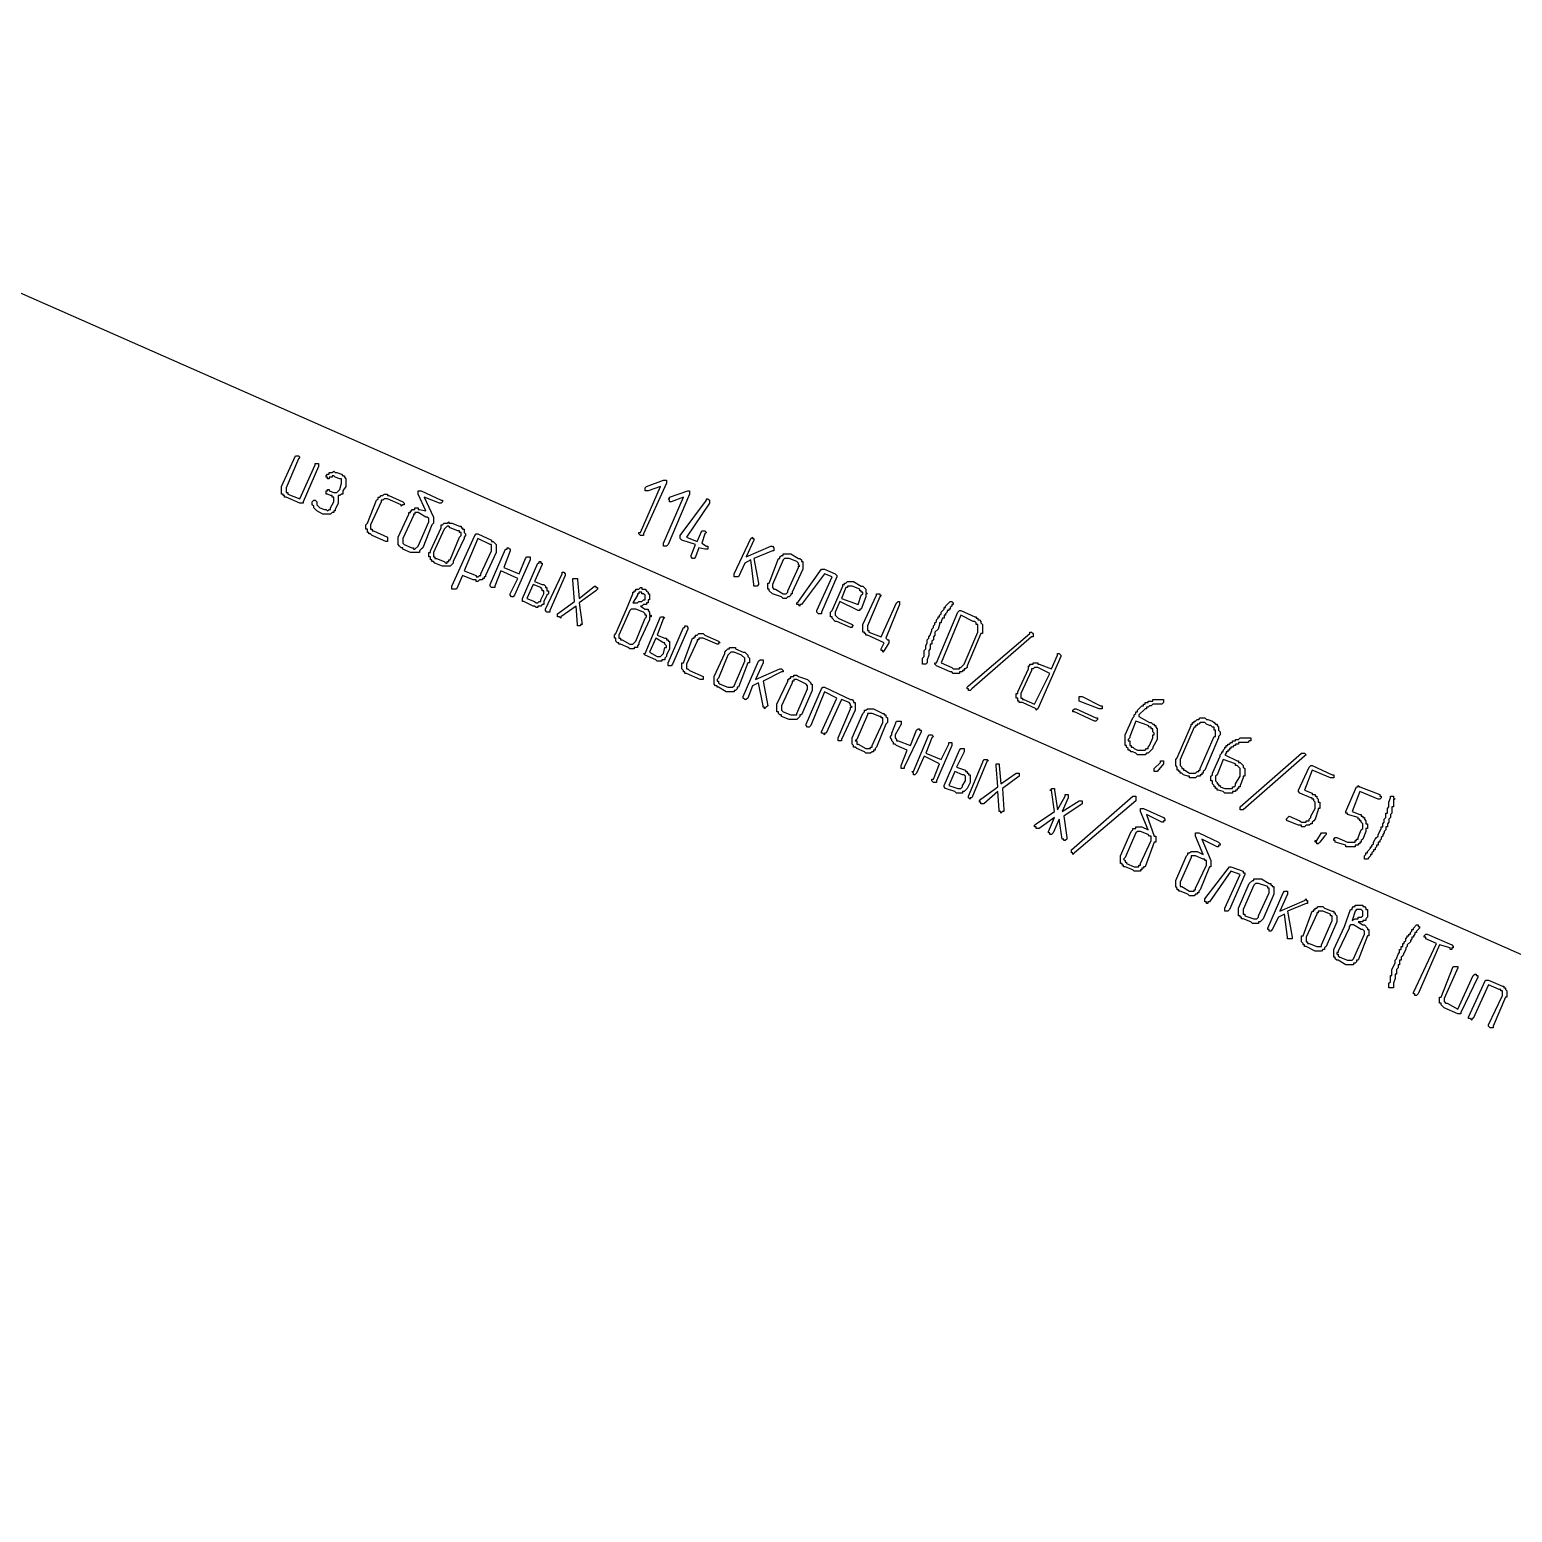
# Model space of a CAD drawing. Header units: millimetres. Extents: x 1 to 1188, y 1 to 840.
# Drawn here: x 373.9 to 435.3, y 490.7 to 552.1 of the extents above; entities that cross this region are included whole.
import ezdxf

# ---------------------------------------------------------------- set-up
doc = ezdxf.new("R2010")
doc.units = ezdxf.units.MM
doc.layers.add('GEOMETRY', color=7, linetype='Continuous')

msp = doc.modelspace()

# ---------------------------------------------------------------- linework, layer by layer
at = {"layer": 'GEOMETRY'}
msp.add_lwpolyline([(339.097, 556.394), (488.068, 490.735)], dxfattribs=at)
for points in [[(385.198, 532.581), (385.198, 532.518), (385.071, 532.518), (384.5, 532.772), (384.435, 532.772), (384.435, 532.835), (384.372, 532.835), (384.372, 532.898), (384.309, 532.898), (384.309, 533.217), (384.881, 534.486), (385.007, 534.486), (385.071, 534.423), (385.007, 534.359), (384.5, 533.153), (384.5, 532.963), (384.564, 532.963), (384.564, 532.898), (385.071, 532.708), (385.706, 534.106), (385.706, 534.169), (385.833, 534.169), (385.833, 534.042)], [(386.658, 532.772), (386.658, 532.518), (386.531, 532.264), (386.531, 532.201), (386.468, 532.201), (386.468, 532.138), (386.405, 532.138), (386.341, 532.073), (386.023, 532.073), (385.769, 532.201), (385.643, 532.328), (385.643, 532.391), (385.579, 532.455), (385.579, 532.581), (385.643, 532.645), (385.706, 532.645), (385.769, 532.581), (385.769, 532.455), (385.896, 532.328), (386.088, 532.264), (386.151, 532.264), (386.214, 532.201), (386.278, 532.264), (386.341, 532.264), (386.341, 532.328), (386.468, 532.581), (386.468, 532.772), (386.405, 532.772), (386.405, 532.835), (386.341, 532.835), (386.214, 532.898), (386.151, 532.898), (386.151, 533.027), (386.214, 533.027), (386.214, 533.09), (386.278, 533.09), (386.278, 533.027), (386.468, 532.963), (386.595, 532.963), (386.722, 533.09), (386.785, 533.344), (386.785, 533.534), (386.722, 533.534), (386.531, 533.597), (386.468, 533.66), (386.405, 533.66), (386.405, 533.597), (386.278, 533.597), (386.278, 533.534), (386.214, 533.534), (386.214, 533.597), (386.151, 533.597), (386.151, 533.66), (386.214, 533.725), (386.278, 533.725), (386.278, 533.789), (386.405, 533.789), (386.468, 533.852), (386.531, 533.789), (386.595, 533.789), (386.785, 533.725), (386.848, 533.66), (386.913, 533.66), (386.913, 533.597), (386.977, 533.534), (386.977, 533.217), (386.848, 533.027), (386.848, 532.898), (386.785, 532.898), (386.722, 532.835), (386.658, 532.835)], [(390.595, 531.946), (390.595, 531.693), (390.532, 531.629), (390.152, 530.677), (390.088, 530.614), (390.023, 530.55), (390.023, 530.485), (389.643, 530.485), (389.326, 530.614), (389.326, 530.677), (389.263, 530.677), (389.198, 530.74), (389.135, 530.804), (389.135, 531.121), (389.58, 532.073), (389.58, 532.138), (389.643, 532.138), (389.643, 532.201), (389.706, 532.201), (389.706, 532.264), (389.833, 532.264), (389.833, 532.328), (389.96, 532.328), (389.96, 532.264), (390.023, 532.264), (390.278, 532.201), (389.96, 532.898), (389.96, 533.027), (390.088, 533.027), (390.914, 532.645), (390.977, 532.645), (390.977, 532.581), (390.914, 532.518), (390.85, 532.518), (390.215, 532.772)], [(399.295, 531.248), (399.295, 531.184), (399.168, 531.184), (399.105, 531.248), (399.105, 531.311), (399.168, 531.311), (399.994, 533.217), (399.485, 533.027), (399.358, 533.027), (399.358, 533.153), (399.422, 533.217), (400.12, 533.47), (400.247, 533.47), (400.247, 533.344)], [(400.31, 530.804), (400.247, 530.74), (400.12, 530.74), (400.12, 530.867), (400.946, 532.772), (400.439, 532.581), (400.375, 532.581), (400.375, 532.645), (400.31, 532.708), (400.375, 532.708), (400.375, 532.772), (401.136, 533.027), (401.201, 533.027), (401.201, 532.898)], [(388.627, 530.931), (388.056, 531.184), (387.992, 531.248), (387.929, 531.248), (387.929, 531.311), (387.865, 531.311), (387.865, 531.439), (387.802, 531.439), (387.802, 531.629), (387.865, 531.693), (388.246, 532.645), (388.309, 532.708), (388.309, 532.772), (388.373, 532.772), (388.436, 532.835), (388.501, 532.835), (388.564, 532.898), (388.691, 532.898), (388.691, 532.835), (388.754, 532.835), (389.326, 532.581), (389.389, 532.518), (389.389, 532.455), (389.326, 532.455), (389.263, 532.391), (389.263, 532.455), (388.691, 532.708), (388.564, 532.708), (388.501, 532.645), (388.436, 532.645), (388.436, 532.581), (387.992, 531.629), (387.992, 531.439), (388.056, 531.439), (388.056, 531.376), (388.119, 531.376), (388.691, 531.121), (388.691, 530.931)], [(401.708, 530.867), (401.898, 530.74), (401.963, 530.74), (401.963, 530.614), (401.835, 530.614), (401.581, 530.677), (401.454, 530.295), (401.391, 530.232), (401.327, 530.232), (401.264, 530.295), (401.264, 530.359), (401.454, 530.804), (400.882, 530.994), (400.819, 531.057), (400.819, 531.184), (401.898, 532.645), (401.898, 532.708), (401.963, 532.708), (402.026, 532.645), (402.026, 532.518), (401.073, 531.121), (401.518, 530.931), (401.708, 531.376), (401.835, 531.376), (401.898, 531.311), (401.835, 531.248)], [(389.96, 530.74), (390.405, 531.756), (390.405, 531.883), (390.342, 531.946), (390.278, 531.946), (389.96, 532.138), (389.833, 532.138), (389.833, 532.073), (389.77, 532.073), (389.77, 532.01), (389.326, 531.057), (389.326, 530.867), (389.389, 530.804), (389.706, 530.677), (389.77, 530.677), (389.77, 530.614), (389.833, 530.614)], [(391.421, 530.105), (391.421, 530.042), (391.294, 529.915), (390.977, 529.915), (390.659, 530.042), (390.595, 530.105), (390.532, 530.105), (390.532, 530.169), (390.469, 530.169), (390.469, 530.295), (390.405, 530.295), (390.405, 530.485), (390.469, 530.485), (390.469, 530.55), (390.914, 531.502), (390.914, 531.629), (390.977, 531.629), (391.04, 531.693), (391.167, 531.693), (391.231, 531.756), (391.231, 531.693), (391.357, 531.693), (391.676, 531.566), (391.739, 531.566), (391.739, 531.502), (391.802, 531.502), (391.802, 531.439), (391.866, 531.439), (391.866, 531.311), (391.929, 531.248), (391.929, 531.184), (391.866, 531.121), (391.866, 531.057)], [(391.294, 530.169), (391.676, 531.121), (391.739, 531.184), (391.739, 531.311), (391.676, 531.311), (391.676, 531.376), (391.611, 531.376), (391.294, 531.502), (391.231, 531.566), (391.167, 531.566), (391.04, 531.439), (390.595, 530.485), (390.595, 530.295), (390.659, 530.295), (390.659, 530.232), (390.722, 530.232), (391.04, 530.105), (391.104, 530.042), (391.167, 530.042), (391.167, 530.105), (391.231, 530.105), (391.231, 530.169)], [(391.802, 529.533), (391.548, 528.963), (391.357, 528.963), (391.357, 529.089), (392.31, 531.184), (392.373, 531.248), (392.438, 531.248), (393.008, 530.994), (393.008, 530.931), (393.072, 530.931), (393.198, 530.804), (393.198, 530.485), (392.755, 529.533), (392.755, 529.47), (392.691, 529.47), (392.691, 529.406), (392.628, 529.406), (392.628, 529.343), (392.501, 529.343), (392.438, 529.28), (392.373, 529.28), (392.373, 529.343), (392.246, 529.343)], [(403.867, 530.232), (404.057, 529.216), (404.057, 529.153), (403.994, 529.089), (403.867, 529.089), (403.867, 529.153), (403.74, 530.169), (403.485, 530.042), (403.232, 529.47), (403.042, 529.47), (403.042, 529.597), (403.74, 531.057), (403.804, 531.121), (403.804, 531.057), (403.867, 531.057), (403.867, 530.994), (403.55, 530.295), (404.566, 530.74), (404.629, 530.74), (404.693, 530.677), (404.693, 530.55), (404.629, 530.55)], [(391.866, 529.723), (392.373, 529.533), (392.373, 529.47), (392.438, 529.47), (392.501, 529.533), (392.564, 529.533), (392.564, 529.597), (393.008, 530.55), (393.008, 530.804), (392.945, 530.804), (392.438, 531.057)], [(394.152, 529.597), (394.406, 530.232), (394.469, 530.295), (394.596, 530.295), (394.596, 530.169), (393.96, 528.708), (393.897, 528.644), (393.834, 528.644), (393.77, 528.708), (393.77, 528.771), (394.089, 529.406), (393.39, 529.723), (393.135, 529.089), (393.135, 529.026), (393.008, 529.026), (392.945, 529.089), (392.945, 529.153), (393.58, 530.614), (393.644, 530.614), (393.644, 530.677), (393.707, 530.677), (393.77, 530.614), (393.77, 530.55), (393.517, 529.852)], [(394.786, 529.28), (395.104, 529.153), (395.168, 529.153), (395.231, 529.089), (395.231, 529.026), (395.294, 529.026), (395.294, 528.898), (395.358, 528.898), (395.358, 528.771), (395.294, 528.708), (395.168, 528.454), (395.168, 528.327), (395.104, 528.327), (395.041, 528.264), (394.914, 528.264), (394.914, 528.201), (394.851, 528.201), (394.786, 528.264), (394.723, 528.264), (394.342, 528.454), (394.279, 528.454), (394.279, 528.581), (394.914, 530.042), (394.977, 530.042), (394.977, 530.105), (395.041, 530.105), (395.041, 530.042), (395.104, 530.042), (395.104, 529.978)], [(405.455, 528.835), (405.455, 528.771), (405.391, 528.771), (405.391, 528.708), (405.328, 528.644), (405.264, 528.644), (405.201, 528.581), (405.073, 528.581), (405.01, 528.644), (404.629, 528.771), (404.502, 528.898), (404.502, 528.963), (404.439, 528.963), (404.439, 529.216), (404.502, 529.216), (404.883, 530.232), (404.946, 530.232), (404.946, 530.295), (405.01, 530.359), (405.073, 530.359), (405.073, 530.422), (405.391, 530.422), (405.708, 530.232), (405.772, 530.232), (405.835, 530.169), (405.835, 530.105), (405.898, 530.105), (405.898, 529.788)], [(405.264, 528.898), (405.708, 529.852), (405.708, 529.915), (405.772, 529.915), (405.708, 529.978), (405.708, 530.042), (405.645, 530.105), (405.328, 530.232), (405.138, 530.232), (405.073, 530.169), (404.629, 529.153), (404.629, 529.026), (404.693, 528.963), (404.756, 528.963), (405.073, 528.771), (405.201, 528.771), (405.264, 528.835)], [(395.421, 528.073), (395.421, 528.009), (395.294, 528.009), (395.231, 528.073), (395.231, 528.136), (395.93, 529.597), (395.93, 529.66), (395.993, 529.66), (396.056, 529.597), (396.056, 529.533)], [(396.628, 528.391), (396.755, 527.502), (396.692, 527.502), (396.692, 527.439), (396.565, 527.439), (396.565, 527.502), (396.502, 528.264), (395.866, 527.819), (395.866, 527.756), (395.803, 527.819), (395.739, 527.819), (395.739, 527.946), (396.438, 528.454), (396.373, 529.343), (396.373, 529.406), (396.565, 529.406), (396.565, 529.343), (396.628, 528.581), (397.264, 529.089), (397.327, 529.089), (397.327, 529.026), (397.39, 529.026), (397.39, 528.963), (397.327, 528.898)], [(406.66, 528.009), (406.66, 527.946), (406.534, 527.946), (406.47, 528.009), (406.47, 528.073), (407.106, 529.47), (406.789, 529.597), (405.835, 528.327), (405.772, 528.327), (405.772, 528.264), (405.708, 528.327), (405.645, 528.327), (405.645, 528.391), (405.708, 528.454), (406.66, 529.788), (406.789, 529.788), (407.232, 529.597), (407.296, 529.533), (407.296, 529.47)], [(407.423, 528.454), (407.232, 528.009), (407.232, 527.882), (407.359, 527.756), (407.931, 527.502), (407.994, 527.439), (407.931, 527.439), (407.931, 527.375), (407.868, 527.375), (407.296, 527.629), (407.232, 527.629), (407.106, 527.756), (407.106, 527.819), (407.042, 527.819), (407.042, 528.009), (407.106, 528.073), (407.551, 529.089), (407.551, 529.153), (407.614, 529.153), (407.614, 529.216), (407.677, 529.216), (407.741, 529.28), (407.994, 529.28), (408.313, 529.089), (408.376, 529.089), (408.503, 528.963), (408.503, 528.835), (408.566, 528.771), (408.503, 528.771), (408.503, 528.644), (408.313, 528.136), (408.248, 528.136), (408.248, 528.073), (408.185, 528.073)], [(394.723, 529.153), (394.469, 528.581), (394.786, 528.454), (394.851, 528.391), (394.914, 528.391), (394.977, 528.454), (395.041, 528.454), (395.041, 528.518), (395.168, 528.771), (395.168, 528.898), (395.104, 528.898), (395.104, 528.963), (395.041, 529.026)], [(399.168, 528.264), (399.358, 528.136), (399.485, 528.136), (399.485, 528.073), (399.548, 528.009), (399.548, 527.882), (399.613, 527.882), (399.613, 527.819), (399.548, 527.819), (399.548, 527.692), (399.105, 526.74), (399.105, 526.677), (399.041, 526.613), (399.041, 526.548), (398.914, 526.548), (398.914, 526.485), (398.723, 526.485), (398.66, 526.548), (398.343, 526.677), (398.279, 526.677), (398.279, 526.74), (398.216, 526.74), (398.152, 526.803), (398.152, 526.93), (398.089, 526.93), (398.089, 527.057), (398.152, 527.12), (398.596, 528.136), (398.851, 528.771), (398.851, 528.835), (398.914, 528.835), (398.914, 528.898), (398.978, 528.898), (398.978, 528.963), (399.105, 528.963), (399.168, 529.026), (399.231, 529.026), (399.231, 528.963), (399.358, 528.963), (399.422, 528.898), (399.485, 528.835), (399.485, 528.771), (399.548, 528.771), (399.548, 528.518), (399.485, 528.518), (399.485, 528.391), (399.422, 528.391), (399.422, 528.327), (399.295, 528.327), (399.231, 528.264)], [(398.851, 528.391), (399.041, 528.391), (399.105, 528.454), (399.231, 528.454), (399.295, 528.518), (399.358, 528.518), (399.358, 528.708), (399.295, 528.771), (399.231, 528.771), (399.231, 528.835), (399.105, 528.835), (399.105, 528.771), (399.041, 528.771), (399.041, 528.708)], [(407.486, 528.581), (408.185, 528.327), (408.313, 528.708), (408.376, 528.771), (408.376, 528.835), (408.313, 528.835), (408.313, 528.898), (408.248, 528.898), (408.248, 528.963), (407.931, 529.089), (407.741, 529.089), (407.741, 529.026), (407.677, 529.026)], [(409.138, 526.994), (409.772, 528.391), (409.835, 528.454), (409.9, 528.454), (409.9, 528.327), (409.328, 526.93), (409.392, 526.867), (409.455, 526.867), (409.455, 526.74), (409.265, 526.422), (409.202, 526.358), (409.202, 526.422), (409.138, 526.422), (409.138, 526.485), (409.265, 526.74), (408.566, 527.057), (408.503, 527.057), (408.503, 527.12), (408.439, 527.12), (408.439, 527.184), (408.376, 527.184), (408.376, 527.502), (408.947, 528.708), (408.947, 528.771), (409.073, 528.771), (409.073, 528.708), (409.138, 528.708), (409.073, 528.644), (408.566, 527.439), (408.566, 527.247), (408.63, 527.247), (408.63, 527.184)], [(398.978, 526.803), (399.358, 527.756), (399.422, 527.819), (399.422, 527.882), (399.358, 527.882), (399.358, 527.946), (399.295, 528.009), (398.978, 528.136), (398.788, 528.136), (398.723, 528.073), (398.279, 527.057), (398.279, 526.93), (398.343, 526.93), (398.343, 526.867), (398.406, 526.867), (398.723, 526.677), (398.851, 526.677)], [(411.043, 525.914), (410.979, 525.851), (410.852, 525.851), (410.852, 526.105), (410.916, 526.168), (410.916, 526.422), (410.979, 526.485), (410.979, 526.613), (411.043, 526.74), (411.043, 526.867), (411.106, 526.93), (411.106, 526.994), (411.169, 527.057), (411.233, 527.247), (411.233, 527.31), (411.296, 527.375), (411.296, 527.439), (411.36, 527.502), (411.36, 527.565), (411.423, 527.629), (411.423, 527.692), (411.488, 527.756), (411.488, 527.819), (411.551, 527.819), (411.551, 527.882), (411.614, 527.946), (411.614, 528.009), (411.741, 528.136), (411.741, 528.201), (411.805, 528.201), (411.805, 528.264), (411.995, 528.454), (412.058, 528.454), (412.122, 528.391), (412.122, 528.327), (412.058, 528.327), (412.058, 528.264), (411.995, 528.201), (411.995, 528.136), (411.931, 528.136), (411.931, 528.073), (411.868, 528.073), (411.868, 528.009), (411.805, 527.946), (411.805, 527.882), (411.741, 527.882), (411.741, 527.756), (411.678, 527.756), (411.614, 527.629), (411.614, 527.565), (411.551, 527.565), (411.551, 527.502), (411.488, 527.31), (411.36, 527.184), (411.36, 527.057), (411.296, 526.994), (411.296, 526.867), (411.233, 526.803), (411.233, 526.677), (411.169, 526.677), (411.169, 526.485), (411.106, 526.422), (411.106, 526.231), (411.043, 526.041)], [(412.694, 525.788), (412.694, 525.723), (412.63, 525.66), (412.567, 525.66), (412.567, 525.596), (412.503, 525.596), (412.503, 525.533), (412.377, 525.533), (412.377, 525.469), (412.122, 525.469), (412.058, 525.533), (411.995, 525.533), (411.423, 525.788), (411.36, 525.851), (411.36, 525.914), (411.423, 525.914), (412.313, 528.009), (412.377, 528.073), (412.44, 528.073), (413.01, 527.819), (413.075, 527.819), (413.075, 527.756), (413.139, 527.756), (413.139, 527.692), (413.202, 527.692), (413.265, 527.629), (413.265, 527.565), (413.329, 527.502), (413.329, 527.12), (413.265, 527.12)], [(399.867, 527.057), (400.184, 526.93), (400.247, 526.93), (400.247, 526.867), (400.31, 526.867), (400.31, 526.803), (400.375, 526.803), (400.375, 526.485), (400.247, 526.231), (400.247, 526.168), (400.184, 526.105), (400.184, 526.041), (400.057, 526.041), (400.057, 525.978), (399.867, 525.978), (399.803, 526.041), (399.358, 526.231), (399.295, 526.295), (399.358, 526.295), (399.994, 527.819), (400.12, 527.819), (400.184, 527.756), (400.12, 527.756)], [(400.502, 525.851), (400.439, 525.788), (400.31, 525.788), (400.31, 525.914), (400.946, 527.375), (401.009, 527.375), (401.009, 527.439), (401.073, 527.439), (401.136, 527.375), (401.136, 527.31)], [(412.567, 525.851), (413.139, 527.184), (413.139, 527.502), (413.075, 527.502), (413.075, 527.565), (413.01, 527.629), (412.947, 527.629), (412.44, 527.882), (411.614, 525.914), (412.058, 525.723), (412.122, 525.66), (412.377, 525.66), (412.377, 525.723), (412.44, 525.723), (412.503, 525.788)], [(399.803, 526.93), (399.548, 526.358), (399.867, 526.168), (399.994, 526.168), (400.12, 526.295), (400.184, 526.548), (400.247, 526.548), (400.247, 526.613), (400.184, 526.677), (400.184, 526.74), (400.12, 526.74)], [(401.644, 525.216), (401.073, 525.469), (401.009, 525.469), (401.009, 525.533), (400.946, 525.533), (400.946, 525.596), (400.882, 525.66), (400.882, 525.914), (400.946, 525.914), (401.327, 526.93), (401.391, 526.93), (401.391, 526.994), (401.454, 526.994), (401.454, 527.057), (401.518, 527.057), (401.581, 527.12), (401.771, 527.12), (401.835, 527.057), (402.406, 526.803), (402.47, 526.74), (402.406, 526.74), (402.406, 526.677), (402.343, 526.677), (401.771, 526.93), (401.581, 526.93), (401.581, 526.867), (401.518, 526.867), (401.518, 526.803), (401.073, 525.851), (401.073, 525.66), (401.136, 525.66), (401.201, 525.596), (401.771, 525.343), (401.771, 525.216)], [(415.36, 526.994), (412.884, 524.834), (412.82, 524.771), (412.757, 524.771), (412.757, 524.834), (412.694, 524.834), (412.694, 524.898), (412.757, 524.961), (415.297, 527.12), (415.297, 527.184), (415.36, 527.184), (415.423, 527.12), (415.423, 526.994)], [(403.232, 524.898), (403.169, 524.898), (403.169, 524.834), (403.105, 524.771), (403.042, 524.771), (403.042, 524.707), (402.723, 524.707), (402.406, 524.898), (402.343, 524.898), (402.343, 524.961), (402.28, 524.961), (402.216, 525.026), (402.216, 525.343), (402.66, 526.295), (402.66, 526.358), (402.723, 526.422), (402.788, 526.485), (402.852, 526.485), (402.852, 526.548), (403.105, 526.548), (403.105, 526.485), (403.422, 526.358), (403.485, 526.358), (403.55, 526.295), (403.614, 526.231), (403.614, 526.168), (403.677, 526.105), (403.677, 525.914), (403.614, 525.914)], [(403.042, 524.961), (403.485, 525.978), (403.485, 526.105), (403.359, 526.231), (403.042, 526.358), (402.915, 526.358), (402.788, 526.231), (402.406, 525.279), (402.343, 525.216), (402.343, 525.152), (402.406, 525.152), (402.406, 525.089), (402.47, 525.026), (402.788, 524.898), (402.978, 524.898)], [(416.185, 525.66), (416.44, 526.231), (416.44, 526.295), (416.504, 526.295), (416.567, 526.231), (416.567, 526.168), (415.615, 524.009), (415.552, 523.945), (415.552, 524.009), (414.98, 524.264), (414.853, 524.264), (414.853, 524.327), (414.789, 524.327), (414.789, 524.454), (414.726, 524.454), (414.726, 524.644), (414.789, 524.644), (414.789, 524.707), (415.233, 525.66), (415.233, 525.788), (415.297, 525.788), (415.297, 525.851), (415.423, 525.851), (415.423, 525.914), (415.615, 525.914), (415.615, 525.851), (415.678, 525.851)], [(404.248, 525.152), (404.439, 524.135), (404.376, 524.072), (404.311, 524.009), (404.311, 524.072), (404.248, 524.072), (404.248, 524.135), (404.057, 525.089), (403.804, 524.961), (403.614, 524.454), (403.55, 524.39), (403.485, 524.39), (403.422, 524.454), (403.422, 524.517), (404.057, 525.978), (404.121, 526.041), (404.248, 526.041), (404.248, 525.914), (403.931, 525.216), (404.946, 525.66), (405.01, 525.66), (405.073, 525.596), (405.073, 525.533), (405.01, 525.533)], [(416.122, 525.469), (415.615, 525.723), (415.488, 525.723), (415.423, 525.66), (415.36, 525.66), (415.36, 525.596), (414.916, 524.644), (414.916, 524.454), (414.98, 524.454), (414.98, 524.39), (415.043, 524.39), (415.488, 524.2)], [(405.835, 523.755), (405.772, 523.755), (405.772, 523.692), (405.645, 523.565), (405.328, 523.565), (405.01, 523.692), (405.01, 523.755), (404.946, 523.755), (404.883, 523.819), (404.883, 523.882), (404.819, 523.882), (404.819, 524.2), (405.264, 525.152), (405.264, 525.216), (405.328, 525.216), (405.328, 525.279), (405.391, 525.279), (405.391, 525.343), (405.518, 525.343), (405.518, 525.406), (405.645, 525.406), (405.708, 525.343), (406.09, 525.216), (406.217, 525.089), (406.217, 525.026), (406.28, 525.026), (406.28, 524.771)], [(405.645, 523.819), (406.09, 524.834), (406.09, 524.961), (406.027, 525.026), (405.645, 525.216), (405.518, 525.216), (405.518, 525.152), (405.455, 525.152), (405.455, 525.089), (405.01, 524.135), (405.01, 523.945), (405.073, 523.882), (405.391, 523.755), (405.645, 523.755)], [(407.296, 524.454), (406.789, 524.707), (406.217, 523.31), (406.153, 523.247), (406.09, 523.247), (406.027, 523.31), (406.027, 523.373), (406.66, 524.834), (406.725, 524.898), (406.789, 524.898), (407.868, 524.39), (407.931, 524.39), (407.994, 524.327), (407.994, 524.264), (408.058, 524.264), (408.058, 523.945), (407.486, 522.739), (407.486, 522.676), (407.359, 522.676), (407.359, 522.803), (407.868, 524.009), (407.868, 524.072), (407.931, 524.072), (407.868, 524.135), (407.868, 524.2), (407.804, 524.264), (407.486, 524.39), (406.852, 522.993), (406.789, 522.993), (406.789, 522.93), (406.725, 522.993), (406.66, 522.993), (406.66, 523.056)], [(418.155, 524.009), (417.329, 524.327), (417.329, 524.517), (417.456, 524.517), (418.218, 524.135), (418.281, 524.135), (418.281, 524.009)], [(419.552, 523.628), (419.615, 523.692), (419.615, 523.755), (419.679, 523.819), (419.679, 523.882), (419.742, 523.882), (419.742, 523.945), (419.932, 524.135), (419.996, 524.135), (419.996, 524.2), (420.059, 524.2), (420.059, 524.264), (420.186, 524.264), (420.186, 524.327), (420.377, 524.327), (420.377, 524.39), (420.821, 524.39), (420.821, 524.264), (420.758, 524.2), (420.377, 524.2), (420.314, 524.135), (420.251, 524.135), (420.186, 524.072), (420.123, 524.072), (420.123, 524.009), (420.059, 524.009), (419.806, 523.755), (419.806, 523.692), (420.251, 523.438), (420.314, 523.438), (420.377, 523.373), (420.441, 523.373), (420.441, 523.31), (420.504, 523.31), (420.504, 523.247), (420.568, 523.183), (420.568, 522.739), (420.377, 522.421), (420.377, 522.358), (420.251, 522.231), (420.186, 522.168), (420.123, 522.168), (420.059, 522.104), (419.742, 522.104), (419.679, 522.168), (419.552, 522.231), (419.489, 522.231), (419.425, 522.294), (419.36, 522.294), (419.36, 522.358), (419.297, 522.421), (419.297, 522.485), (419.234, 522.485), (419.234, 522.93)], [(408.947, 522.421), (408.883, 522.358), (408.883, 522.294), (408.82, 522.294), (408.82, 522.231), (408.756, 522.231), (408.693, 522.168), (408.503, 522.168), (408.439, 522.231), (408.121, 522.358), (408.058, 522.421), (407.994, 522.421), (407.994, 522.485), (407.931, 522.548), (407.931, 522.803), (408.376, 523.819), (408.439, 523.882), (408.439, 523.945), (408.503, 523.945), (408.566, 524.009), (408.82, 524.009), (409.202, 523.819), (409.265, 523.819), (409.265, 523.755), (409.328, 523.755), (409.328, 523.692), (409.392, 523.628), (409.392, 523.438), (409.328, 523.373)], [(408.756, 522.485), (409.202, 523.438), (409.202, 523.628), (409.138, 523.628), (409.138, 523.692), (409.073, 523.692), (408.756, 523.819), (408.566, 523.819), (408.566, 523.755), (408.121, 522.739), (408.058, 522.676), (408.121, 522.676), (408.121, 522.548), (408.185, 522.548), (408.503, 522.358), (408.693, 522.358), (408.693, 522.421), (408.756, 522.421)], [(417.964, 523.502), (417.139, 523.882), (417.076, 523.882), (417.076, 523.945), (417.139, 524.009), (417.202, 524.009), (418.028, 523.628), (418.091, 523.628), (418.091, 523.565), (418.028, 523.502)], [(410.344, 522.485), (410.598, 523.12), (410.661, 523.183), (410.726, 523.183), (410.726, 523.12), (410.789, 523.12), (410.789, 523.056), (410.09, 521.596), (410.09, 521.532), (409.964, 521.532), (409.964, 521.659), (410.217, 522.294), (409.772, 522.485), (409.709, 522.548), (409.645, 522.548), (409.645, 522.613), (409.582, 522.676), (409.582, 522.739), (409.519, 522.803), (409.519, 522.866), (409.582, 522.93), (409.582, 522.993), (409.772, 523.502), (409.964, 523.502), (409.964, 523.373), (409.709, 522.93), (409.709, 522.803), (409.772, 522.739), (409.772, 522.676), (409.835, 522.676)], [(419.679, 523.502), (419.425, 522.866), (419.425, 522.803), (419.36, 522.739), (419.36, 522.676), (419.425, 522.676), (419.425, 522.485), (419.489, 522.485), (419.489, 522.421), (419.552, 522.421), (419.615, 522.358), (419.742, 522.294), (420.059, 522.294), (420.123, 522.358), (420.186, 522.358), (420.186, 522.421), (420.251, 522.485), (420.377, 522.803), (420.377, 522.93), (420.441, 522.93), (420.441, 522.993), (420.377, 523.056), (420.377, 523.183), (420.314, 523.183), (420.314, 523.247), (420.251, 523.247), (420.186, 523.31)], [(422.535, 521.469), (422.472, 521.406), (422.472, 521.342), (422.409, 521.342), (422.409, 521.279), (422.345, 521.279), (422.345, 521.215), (422.219, 521.215), (422.155, 521.152), (421.902, 521.152), (421.902, 521.215), (421.838, 521.215), (421.647, 521.279), (421.583, 521.342), (421.52, 521.342), (421.52, 521.406), (421.456, 521.406), (421.456, 521.469), (421.393, 521.469), (421.393, 521.596), (421.33, 521.659), (421.33, 521.914), (421.393, 521.977), (421.965, 523.31), (421.965, 523.373), (422.028, 523.373), (422.028, 523.438), (422.092, 523.438), (422.092, 523.502), (422.155, 523.502), (422.219, 523.565), (422.282, 523.565), (422.345, 523.628), (422.535, 523.628), (422.6, 523.565), (422.664, 523.565), (422.854, 523.502), (422.917, 523.438), (422.981, 523.373), (423.044, 523.373), (423.044, 523.31), (423.107, 523.247), (423.107, 523.12), (423.171, 523.056), (423.171, 522.93), (423.107, 522.866), (423.107, 522.803)], [(422.345, 521.532), (422.917, 522.866), (422.981, 522.866), (422.981, 523.12), (422.917, 523.12), (422.917, 523.247), (422.854, 523.247), (422.79, 523.31), (422.727, 523.31), (422.6, 523.373), (422.535, 523.438), (422.345, 523.438), (422.282, 523.373), (422.219, 523.373), (422.219, 523.31), (422.155, 523.31), (422.155, 523.247), (422.092, 523.247), (421.52, 521.914), (421.52, 521.659), (421.583, 521.596), (421.583, 521.532), (421.647, 521.532), (421.647, 521.469), (421.71, 521.469), (421.902, 521.342), (422.155, 521.342), (422.219, 521.406), (422.282, 521.406), (422.282, 521.469), (422.345, 521.469)], [(411.614, 521.914), (411.931, 522.548), (411.931, 522.613), (412.058, 522.613), (412.058, 522.485), (411.423, 521.025), (411.423, 520.96), (411.296, 520.96), (411.233, 521.025), (411.233, 521.089), (411.296, 521.089), (411.551, 521.723), (410.916, 522.041), (410.598, 521.342), (410.534, 521.279), (410.471, 521.279), (410.471, 521.342), (410.407, 521.406), (410.471, 521.406), (411.106, 522.93), (411.233, 522.93), (411.296, 522.866), (411.233, 522.803), (410.979, 522.168)], [(423.171, 522.041), (423.171, 522.104), (423.234, 522.168), (423.234, 522.231), (423.298, 522.231), (423.298, 522.294), (423.361, 522.358), (423.361, 522.421), (423.426, 522.421), (423.426, 522.485), (423.489, 522.485), (423.489, 522.548), (423.552, 522.548), (423.616, 522.613), (423.679, 522.613), (423.679, 522.676), (423.806, 522.676), (423.806, 522.739), (423.933, 522.739), (423.996, 522.803), (424.441, 522.803), (424.441, 522.676), (424.378, 522.676), (424.314, 522.613), (423.933, 522.613), (423.933, 522.548), (423.806, 522.548), (423.806, 522.485), (423.743, 522.485), (423.679, 522.421), (423.616, 522.421), (423.616, 522.358), (423.552, 522.358), (423.552, 522.294), (423.489, 522.294), (423.489, 522.231), (423.426, 522.231), (423.426, 522.168), (423.361, 522.104), (423.869, 521.851), (423.933, 521.851), (423.933, 521.786), (423.996, 521.786), (424.123, 521.659), (424.123, 521.596), (424.188, 521.532), (424.188, 521.215), (424.123, 521.215), (424.123, 521.152), (423.996, 520.834), (423.996, 520.77), (423.933, 520.77), (423.933, 520.707), (423.869, 520.707), (423.869, 520.644), (423.806, 520.644), (423.806, 520.58), (423.679, 520.58), (423.679, 520.517), (423.361, 520.517), (423.298, 520.58), (423.107, 520.644), (423.044, 520.644), (423.044, 520.707), (422.981, 520.707), (422.981, 520.77), (422.917, 520.77), (422.917, 520.834), (422.854, 520.897), (422.854, 521.025), (422.79, 521.025), (422.79, 521.215), (422.854, 521.279), (422.854, 521.342)], [(412.248, 521.596), (412.63, 521.469), (412.63, 521.406), (412.694, 521.406), (412.694, 521.342), (412.757, 521.342), (412.757, 521.279), (412.82, 521.279), (412.82, 520.96), (412.694, 520.707), (412.567, 520.58), (412.503, 520.58), (412.503, 520.517), (412.248, 520.517), (412.185, 520.58), (411.805, 520.707), (411.741, 520.77), (411.741, 520.834), (412.377, 522.294), (412.44, 522.358), (412.567, 522.358), (412.567, 522.231)], [(412.884, 520.327), (412.82, 520.327), (412.82, 520.263), (412.757, 520.327), (412.757, 520.39), (413.392, 521.914), (413.519, 521.914), (413.582, 521.851), (413.519, 521.851)], [(423.298, 521.914), (423.044, 521.279), (422.981, 521.215), (422.981, 521.025), (423.044, 520.96), (423.044, 520.897), (423.107, 520.897), (423.107, 520.834), (423.171, 520.834), (423.171, 520.77), (423.361, 520.707), (423.679, 520.707), (423.679, 520.77), (423.743, 520.77), (423.806, 520.834), (423.806, 520.897), (423.996, 521.215), (423.996, 521.532), (423.869, 521.659), (423.806, 521.659), (423.806, 521.723)], [(426.664, 522.041), (424.123, 519.818), (423.996, 519.818), (423.996, 519.945), (426.536, 522.168), (426.664, 522.168), (426.727, 522.104)], [(412.185, 521.406), (411.931, 520.834), (412.313, 520.707), (412.44, 520.707), (412.503, 520.77), (412.503, 520.834), (412.63, 521.025), (412.63, 521.215), (412.567, 521.279), (412.503, 521.279)], [(414.154, 520.707), (414.218, 519.818), (414.218, 519.755), (414.154, 519.755), (414.091, 519.691), (414.091, 519.755), (414.027, 519.755), (414.027, 519.818), (413.964, 520.58), (413.392, 520.072), (413.265, 520.072), (413.265, 520.135), (413.202, 520.135), (413.202, 520.198), (413.265, 520.263), (413.964, 520.77), (413.901, 521.659), (413.901, 521.723), (414.027, 521.723), (414.027, 521.659), (414.091, 520.897), (414.726, 521.342), (414.853, 521.342), (414.853, 521.215)], [(420.568, 521.406), (420.441, 521.406), (420.441, 521.532), (420.694, 521.786), (420.694, 521.851), (420.821, 521.851), (420.821, 521.723)], [(427.108, 519.438), (427.044, 519.373), (426.981, 519.31), (426.981, 519.246), (426.918, 519.246), (426.854, 519.183), (426.727, 519.183), (426.664, 519.119), (426.536, 519.119), (426.536, 519.183), (426.409, 519.183), (425.965, 519.373), (425.902, 519.438), (426.029, 519.564), (426.473, 519.373), (426.536, 519.31), (426.727, 519.31), (426.727, 519.373), (426.854, 519.373), (426.854, 519.438), (426.918, 519.501), (426.918, 519.564), (427.108, 519.881), (427.108, 520.135), (427.044, 520.198), (427.044, 520.263), (426.981, 520.263), (426.981, 520.327), (426.918, 520.327), (426.473, 520.517), (426.409, 520.58), (426.409, 520.644), (426.854, 521.596), (426.918, 521.659), (426.981, 521.659), (427.806, 521.279), (427.87, 521.279), (427.87, 521.152), (427.743, 521.152), (426.981, 521.469), (426.664, 520.644), (426.981, 520.517), (426.981, 520.453), (427.108, 520.453), (427.108, 520.39), (427.171, 520.39), (427.171, 520.327), (427.235, 520.263), (427.235, 520.135), (427.298, 520.135), (427.298, 519.881), (427.235, 519.881), (427.235, 519.818)], [(416.631, 519.755), (417.329, 520.198), (417.456, 520.198), (417.456, 520.072), (416.694, 519.564), (416.821, 518.676), (416.821, 518.611), (416.757, 518.548), (416.694, 518.548), (416.694, 518.611), (416.631, 518.611), (416.504, 519.438), (416.25, 518.866), (416.185, 518.802), (416.122, 518.802), (416.122, 518.866), (416.059, 518.866), (416.059, 518.929), (416.314, 519.501), (415.678, 519.056), (415.552, 519.056), (415.552, 519.119), (415.488, 519.119), (415.488, 519.183), (415.552, 519.246), (416.314, 519.755), (416.185, 520.644), (416.122, 520.644), (416.185, 520.644), (416.185, 520.707), (416.314, 520.707), (416.314, 520.644), (416.44, 519.818), (416.757, 520.39), (416.757, 520.453), (416.884, 520.453), (416.884, 520.327)], [(429.077, 518.611), (429.014, 518.548), (429.014, 518.484), (428.95, 518.484), (428.95, 518.421), (428.885, 518.421), (428.885, 518.357), (428.759, 518.357), (428.759, 518.294), (428.378, 518.294), (428.378, 518.357), (427.933, 518.484), (427.933, 518.548), (427.87, 518.548), (427.87, 518.611), (427.933, 518.676), (427.997, 518.676), (428.442, 518.484), (428.759, 518.484), (428.759, 518.548), (428.822, 518.548), (428.822, 518.611), (428.885, 518.611), (428.885, 518.676), (429.014, 518.993), (429.077, 519.056), (429.077, 519.246), (429.014, 519.31), (429.014, 519.373), (428.95, 519.373), (428.95, 519.438), (428.885, 519.438), (428.885, 519.501), (428.442, 519.628), (428.442, 519.691), (428.378, 519.691), (428.378, 519.755), (428.822, 520.77), (428.885, 520.77), (428.885, 520.834), (428.95, 520.77), (429.776, 520.453), (429.776, 520.39), (429.839, 520.39), (429.839, 520.327), (429.776, 520.263), (429.711, 520.263), (428.95, 520.58), (428.632, 519.755), (428.95, 519.628), (429.014, 519.628), (429.014, 519.564), (429.077, 519.564), (429.077, 519.501), (429.14, 519.501), (429.14, 519.438), (429.204, 519.373), (429.204, 519.246), (429.267, 519.246), (429.267, 519.056), (429.204, 519.056), (429.204, 518.929)], [(419.679, 520.198), (417.139, 518.04), (417.076, 517.977), (417.076, 518.04), (417.011, 518.04), (417.011, 518.167), (419.552, 520.39), (419.679, 520.39)], [(429.267, 517.785), (429.14, 517.785), (429.14, 517.914), (429.204, 517.977), (429.204, 518.04), (429.267, 518.04), (429.267, 518.104), (429.394, 518.231), (429.394, 518.294), (429.457, 518.294), (429.457, 518.357), (429.521, 518.421), (429.521, 518.484), (429.584, 518.611), (429.648, 518.676), (429.711, 518.739), (429.711, 518.802), (429.776, 518.929), (429.839, 519.056), (429.839, 519.119), (429.902, 519.119), (429.902, 519.246), (429.966, 519.31), (429.966, 519.438), (430.029, 519.501), (430.029, 519.691), (430.093, 519.691), (430.093, 519.881), (430.156, 519.945), (430.156, 520.135), (430.219, 520.327), (430.219, 520.39), (430.346, 520.39), (430.346, 520.327), (430.41, 520.263), (430.346, 520.263), (430.346, 519.945), (430.283, 519.945), (430.283, 519.691), (430.219, 519.628), (430.219, 519.501), (430.156, 519.438), (430.156, 519.31), (430.093, 519.246), (430.093, 519.119), (430.029, 519.119), (430.029, 518.993), (429.966, 518.929), (429.966, 518.866), (429.902, 518.802), (429.902, 518.739), (429.839, 518.676), (429.839, 518.611), (429.776, 518.548), (429.776, 518.484), (429.711, 518.484), (429.711, 518.357), (429.648, 518.357), (429.648, 518.294), (429.584, 518.231), (429.584, 518.167), (429.521, 518.167), (429.521, 518.104), (429.457, 518.04), (429.457, 517.977), (429.394, 517.977), (429.394, 517.914), (429.331, 517.85)], [(420.441, 518.739), (420.504, 518.739), (420.504, 518.484), (420.441, 518.484), (420.059, 517.469), (419.996, 517.469), (419.996, 517.405), (419.932, 517.405), (419.932, 517.342), (419.869, 517.342), (419.869, 517.278), (419.615, 517.278), (419.552, 517.342), (419.234, 517.469), (419.17, 517.469), (419.17, 517.532), (419.107, 517.532), (419.107, 517.595), (419.044, 517.595), (419.044, 517.914), (419.489, 518.929), (419.552, 518.993), (419.552, 519.056), (419.679, 519.056), (419.679, 519.119), (419.932, 519.119), (420.186, 518.993), (419.869, 519.755), (419.869, 519.881), (419.996, 519.881), (420.821, 519.501), (420.885, 519.438), (420.885, 519.373), (420.821, 519.373), (420.821, 519.31), (420.758, 519.31), (420.123, 519.628)], [(419.869, 517.595), (420.314, 518.548), (420.314, 518.739), (420.251, 518.739), (420.186, 518.802), (419.869, 518.929), (419.742, 518.929), (419.679, 518.866), (419.234, 517.85), (419.17, 517.785), (419.234, 517.722), (419.234, 517.659), (419.297, 517.659), (419.297, 517.595), (419.615, 517.469), (419.806, 517.469), (419.806, 517.532), (419.869, 517.532)], [(422.79, 517.722), (422.79, 517.469), (422.727, 517.469), (422.345, 516.516), (422.282, 516.453), (422.282, 516.389), (422.219, 516.389), (422.219, 516.326), (422.155, 516.326), (422.092, 516.263), (421.902, 516.263), (421.838, 516.326), (421.52, 516.453), (421.456, 516.453), (421.456, 516.516), (421.393, 516.516), (421.393, 516.58), (421.33, 516.643), (421.33, 516.897), (421.773, 517.914), (421.838, 517.977), (421.838, 518.04), (421.902, 518.04), (421.965, 518.104), (422.219, 518.104), (422.472, 517.977), (422.155, 518.739), (422.155, 518.866), (422.282, 518.866), (423.107, 518.484), (423.171, 518.421), (423.171, 518.357), (423.107, 518.357), (423.107, 518.294), (423.044, 518.294), (422.409, 518.611)], [(427.298, 518.484), (427.235, 518.421), (427.171, 518.421), (427.171, 518.484), (427.108, 518.484), (427.108, 518.548), (427.171, 518.548), (427.363, 518.866), (427.553, 518.866), (427.553, 518.802), (427.489, 518.739)], [(422.155, 516.58), (422.6, 517.532), (422.6, 517.722), (422.535, 517.722), (422.535, 517.785), (422.472, 517.785), (422.155, 517.914), (421.965, 517.914), (421.965, 517.85), (421.52, 516.833), (421.52, 516.643), (421.583, 516.643), (421.902, 516.453), (422.092, 516.453), (422.092, 516.516), (422.155, 516.516)], [(423.552, 515.691), (423.489, 515.627), (423.361, 515.627), (423.361, 515.754), (423.996, 517.152), (423.616, 517.278), (422.727, 516.008), (422.664, 516.008), (422.664, 515.944), (422.6, 515.944), (422.6, 516.008), (422.535, 516.008), (422.535, 516.135), (423.552, 517.469), (423.616, 517.469), (424.123, 517.278), (424.123, 517.215), (424.188, 517.215), (424.188, 517.152)], [(424.948, 515.309), (424.822, 515.182), (424.758, 515.182), (424.758, 515.119), (424.505, 515.119), (424.441, 515.182), (424.123, 515.309), (424.06, 515.309), (424.06, 515.373), (423.996, 515.373), (423.996, 515.436), (423.933, 515.436), (423.933, 515.754), (424.378, 516.77), (424.505, 516.897), (424.568, 516.897), (424.568, 516.96), (424.885, 516.96), (425.203, 516.77), (425.267, 516.77), (425.267, 516.706), (425.33, 516.706), (425.33, 516.643), (425.394, 516.643), (425.394, 516.326)], [(424.758, 515.436), (425.203, 516.389), (425.203, 516.58), (425.14, 516.58), (425.14, 516.643), (424.758, 516.77), (424.631, 516.77), (424.568, 516.706), (424.123, 515.691), (424.123, 515.501), (424.188, 515.501), (424.188, 515.436), (424.568, 515.309), (424.695, 515.309), (424.758, 515.373)], [(425.965, 515.627), (426.156, 514.547), (426.156, 514.484), (425.965, 514.484), (425.965, 514.547), (425.839, 515.501), (425.584, 515.373), (425.33, 514.865), (425.267, 514.802), (425.203, 514.802), (425.203, 514.865), (425.14, 514.865), (425.14, 514.929), (425.775, 516.389), (425.839, 516.453), (425.965, 516.453), (425.965, 516.326), (425.647, 515.627), (426.664, 516.071), (426.727, 516.135), (426.727, 516.071), (426.791, 516.071), (426.791, 515.944), (426.727, 515.944)], [(427.553, 514.167), (427.489, 514.103), (427.489, 514.04), (427.426, 514.04), (427.363, 513.977), (427.108, 513.977), (426.727, 514.167), (426.664, 514.167), (426.664, 514.23), (426.601, 514.23), (426.601, 514.294), (426.536, 514.357), (426.536, 514.61), (426.601, 514.61), (426.981, 515.627), (427.044, 515.627), (427.044, 515.691), (427.108, 515.691), (427.108, 515.754), (427.171, 515.754), (427.235, 515.818), (427.426, 515.818), (427.489, 515.754), (427.806, 515.627), (427.87, 515.627), (427.87, 515.564), (427.933, 515.564), (427.933, 515.501), (427.997, 515.436), (427.997, 515.182)], [(428.885, 515.182), (429.077, 515.056), (429.14, 515.056), (429.267, 514.929), (429.267, 514.865), (429.331, 514.865), (429.331, 514.61), (429.267, 514.61), (428.885, 513.595), (428.822, 513.595), (428.822, 513.531), (428.759, 513.468), (428.695, 513.468), (428.695, 513.405), (428.378, 513.405), (428.06, 513.595), (427.997, 513.595), (427.933, 513.658), (427.933, 513.722), (427.87, 513.722), (427.87, 514.04), (428.315, 514.992), (428.569, 515.691), (428.632, 515.691), (428.632, 515.754), (428.695, 515.818), (428.759, 515.818), (428.759, 515.881), (429.077, 515.881), (429.077, 515.818), (429.14, 515.818), (429.204, 515.754), (429.204, 515.691), (429.267, 515.691), (429.267, 515.373), (429.204, 515.309), (429.204, 515.246), (429.077, 515.246), (429.077, 515.182)], [(427.363, 514.23), (427.806, 515.246), (427.806, 515.436), (427.743, 515.436), (427.743, 515.501), (427.426, 515.627), (427.235, 515.627), (427.235, 515.564), (427.171, 515.564), (427.171, 515.501), (426.727, 514.547), (426.727, 514.357), (426.791, 514.357), (426.791, 514.294), (426.854, 514.294), (427.171, 514.167), (427.363, 514.167)], [(428.632, 515.246), (428.759, 515.309), (428.885, 515.309), (428.885, 515.373), (429.014, 515.373), (429.077, 515.436), (429.077, 515.627), (429.014, 515.691), (428.822, 515.691), (428.759, 515.627)], [(428.695, 513.658), (429.14, 514.675), (429.14, 514.802), (429.077, 514.865), (429.014, 514.865), (428.695, 515.056), (428.569, 515.056), (428.505, 514.992), (428.505, 514.929), (428.06, 513.977), (428.06, 513.913), (427.997, 513.913), (427.997, 513.848), (428.06, 513.848), (428.06, 513.785), (428.123, 513.722), (428.442, 513.595), (428.632, 513.595)], [(430.346, 512.516), (430.346, 512.452), (430.156, 512.452), (430.156, 512.643), (430.219, 512.706), (430.219, 512.96), (430.283, 512.96), (430.283, 513.214), (430.41, 513.468), (430.41, 513.595), (430.473, 513.658), (430.538, 513.848), (430.601, 513.913), (430.601, 514.04), (430.664, 514.04), (430.664, 514.167), (430.728, 514.167), (430.728, 514.294), (430.791, 514.294), (430.791, 514.357), (430.855, 514.42), (430.855, 514.484), (430.918, 514.547), (430.918, 514.61), (430.981, 514.61), (430.981, 514.675), (431.045, 514.675), (431.045, 514.739), (431.108, 514.802), (431.108, 514.865), (431.172, 514.865), (431.172, 514.929), (431.298, 515.056), (431.363, 515.056), (431.363, 514.992), (431.427, 514.992), (431.427, 514.929), (431.363, 514.865), (431.298, 514.802), (431.298, 514.739), (431.235, 514.739), (431.235, 514.675), (431.172, 514.61), (431.172, 514.547), (431.108, 514.547), (431.108, 514.484), (431.045, 514.42), (431.045, 514.357), (430.918, 514.23), (430.918, 514.167), (430.855, 514.103), (430.855, 514.04), (430.791, 513.913), (430.728, 513.785), (430.664, 513.722), (430.664, 513.595), (430.601, 513.595), (430.601, 513.405), (430.538, 513.405), (430.538, 513.278), (430.473, 513.214), (430.473, 513.023), (430.41, 513.023), (430.41, 512.833), (430.346, 512.643)], [(432.125, 514.294), (431.68, 514.484), (431.68, 514.547), (431.617, 514.547), (431.617, 514.61), (431.68, 514.675), (431.744, 514.675), (432.759, 514.23), (432.823, 514.167), (432.823, 514.103), (432.759, 514.103), (432.759, 514.04), (432.696, 514.04), (432.696, 514.103), (432.252, 514.23), (431.363, 512.198), (431.298, 512.134), (431.235, 512.134), (431.235, 512.198), (431.172, 512.198), (431.172, 512.261)], [(433.141, 511.435), (433.141, 511.372), (433.014, 511.372), (432.442, 511.627), (432.315, 511.754), (432.315, 511.817), (432.252, 511.817), (432.252, 512.071), (432.315, 512.071), (432.823, 513.341), (433.014, 513.341), (433.014, 513.278), (432.442, 512.007), (432.442, 511.881), (432.506, 511.817), (432.569, 511.817), (433.014, 511.564), (433.648, 512.96), (433.713, 513.023), (433.776, 513.023), (433.776, 512.96), (433.839, 512.96), (433.839, 512.896)], [(434.473, 510.865), (434.473, 510.802), (434.347, 510.802), (434.283, 510.865), (434.283, 510.928), (434.855, 512.134), (434.855, 512.326), (434.792, 512.326), (434.792, 512.389), (434.728, 512.389), (434.283, 512.579), (433.648, 511.182), (433.585, 511.182), (433.585, 511.119), (433.521, 511.182), (433.458, 511.182), (433.458, 511.245), (434.156, 512.769), (434.283, 512.769), (434.855, 512.516), (434.919, 512.516), (434.919, 512.452), (434.982, 512.452), (434.982, 512.389), (435.045, 512.326), (435.045, 512.071), (434.982, 512.071)]]:
    msp.add_lwpolyline(points, close=True, dxfattribs=at)

doc.saveas('drawing.dxf')
